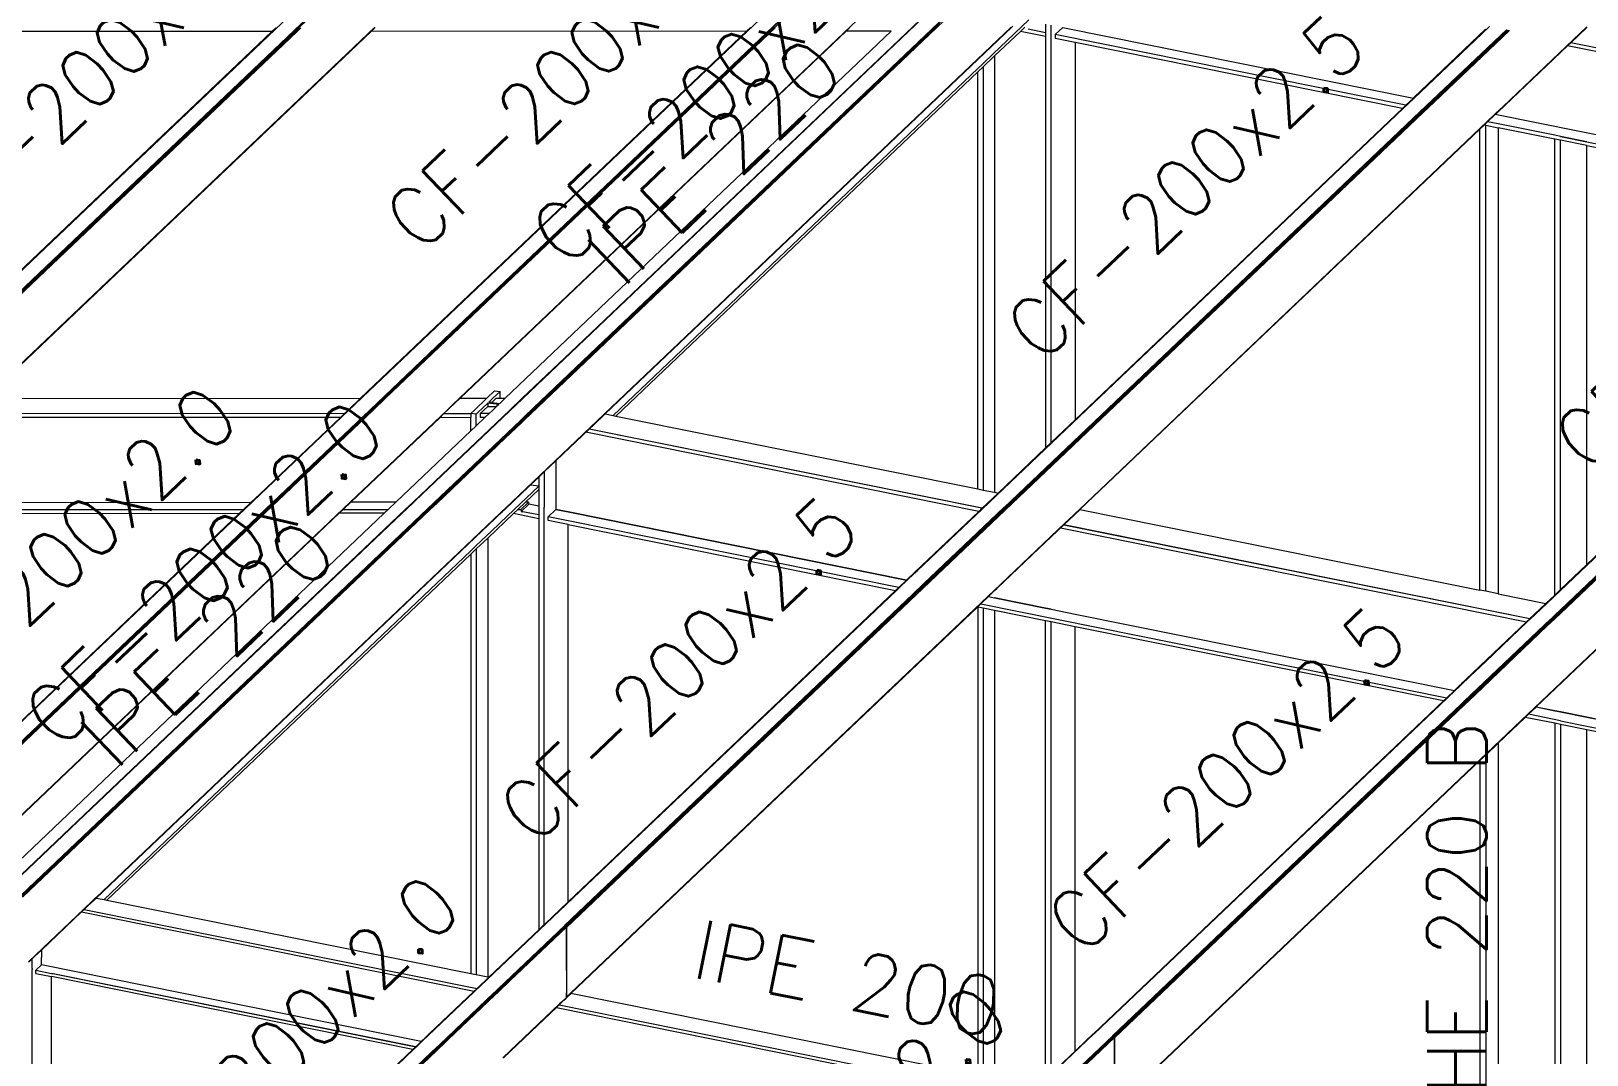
# Model space of a CAD drawing. Header units: millimetres. Extents: x 0 to 42, y 0 to 29.7.
# Drawn here: x 20.135 to 24.166, y 18.792 to 21.444 of the extents above; entities that cross this region are included whole.
import ezdxf
from ezdxf.enums import TextEntityAlignment as Align

# ---------------------------------------------------------------- set-up
doc = ezdxf.new("R2010")
doc.units = ezdxf.units.MM
doc.layers.add('BARRAS_DE_ACERO', color=7, linetype='Continuous', lineweight=9)
doc.layers.add('REFERENCIA_DE_LAS_BARRAS', color=2, linetype='Continuous', lineweight=9)
doc.styles.add('CYPETXT', font='romans__.ttf', dxfattribs={"height": 0.2})

msp = doc.modelspace()

# ---------------------------------------------------------------- linework, layer by layer
at = {"layer": 'BARRAS_DE_ACERO'}
for p, q in [((19.94426, 20.66601), (21.25282, 21.91053)), ((21.09492, 21.71036), (19.99181, 20.66124)), ((21.60087, 20.62393), (22.71526, 21.68377)), ((22.46145, 21.49339), (21.40862, 20.49209)), ((20.7589, 21.44293), (19.59677, 21.44222)), ((20.7589, 21.44293), (19.75887, 20.49184)), ((19.78397, 20.4613), (20.84775, 21.47301)), ((20.83179, 21.45256), (19.78427, 20.45631)), ((19.93923, 20.66278), (20.76979, 21.4527)), ((21.02594, 21.45285), (19.98372, 20.46165)), ((20.82401, 21.44296), (19.99419, 20.65376)), ((21.02442, 21.45285), (20.01411, 20.49199)), ((21.9907, 21.44367), (20.72942, 20.24411)), ((20.76916, 21.45268), (20.7589, 21.44293)), ((20.83426, 21.45271), (20.82401, 21.44296)), ((21.99952, 21.45344), (20.9427, 20.44835)), ((20.98866, 20.49258), (21.98869, 21.44367)), ((22.07552, 21.47128), (21.01434, 20.46204)), ((21.01614, 21.44308), (21.0264, 21.45284)), ((22.06061, 21.4547), (21.01686, 20.46204)), ((22.06278, 21.45242), (21.05358, 20.49261)), ((21.20432, 20.45305), (22.25636, 21.45359)), ((21.22238, 20.66194), (22.07451, 21.47235)), ((22.08163, 21.47234), (21.22476, 20.65741)), ((22.24653, 21.44383), (21.24647, 20.49272)), ((21.45746, 20.48548), (22.49537, 21.4726)), ((21.54846, 20.62646), (22.4381, 21.47257)), ((22.48827, 21.46345), (21.60218, 20.62074)), ((22.67372, 21.45384), (21.60246, 20.435)), ((21.60377, 20.61989), (22.48943, 21.46222)), ((22.49917, 21.46948), (21.60476, 20.61886)), ((21.62203, 20.45233), (22.67816, 21.45676)), ((21.6224, 20.45226), (22.67549, 21.45383)), ((21.99895, 21.45343), (21.98869, 21.44367)), ((22.02285, 21.47425), (21.9907, 21.44367)), ((22.62698, 21.38431), (22.71995, 21.47273)), ((22.69793, 21.44304), (22.63123, 21.3796)), ((22.69793, 21.44304), (22.70931, 21.45386)), ((22.76339, 21.42986), (22.69793, 21.44304)), ((22.76339, 21.4396), (22.71794, 21.44875)), ((22.76339, 21.46204), (22.76339, 21.4396)), ((22.77766, 20.37807), (22.77766, 21.45959)), ((22.80754, 21.45357), (22.7877, 21.43471)), ((23.95698, 21.44753), (23.73305, 21.23456)), ((23.76332, 21.26106), (23.95896, 21.44713)), ((23.96127, 21.44666), (23.76767, 21.26253)), ((23.96542, 21.44582), (23.76979, 21.25976)), ((23.83949, 21.3858), (23.91303, 21.45574)), ((23.88575, 21.43134), (23.90379, 21.4485)), ((23.96354, 21.4462), (23.88817, 21.37453)), ((23.94847, 21.24898), (24.16539, 21.45529)), ((24.08346, 21.37592), (24.16521, 21.45367)), ((24.16562, 21.45359), (24.12386, 21.4139)), ((22.76339, 21.4396), (22.76339, 21.42986)), ((22.7877, 21.43471), (22.7877, 21.42497)), ((23.69626, 21.25171), (22.7877, 21.43471)), ((22.83946, 21.41454), (22.7877, 21.42497)), ((23.84189, 21.38963), (23.88575, 21.43134)), ((24.11543, 21.40588), (24.12386, 21.4139)), ((25.32264, 21.16273), (24.11543, 21.40588)), ((22.62698, 21.38431), (22.60171, 21.36029)), ((22.60171, 21.35152), (22.63123, 21.3796)), ((22.63123, 21.3796), (22.63123, 20.24907)), ((23.84189, 21.38963), (23.71674, 21.27061)), ((23.83949, 21.3858), (23.71716, 21.26945)), ((23.88817, 21.37453), (23.7679, 21.26014)), ((23.94972, 21.24873), (24.08219, 21.37472)), ((24.08219, 21.37472), (24.08346, 21.37592)), ((21.64267, 20.44818), (22.58745, 21.34672)), ((21.65028, 20.44665), (22.58745, 21.33796)), ((22.58745, 21.33796), (22.60171, 21.35152)), ((22.77933, 20.37752), (23.68966, 21.2433)), ((23.68831, 21.24357), (22.83946, 20.43626)), ((23.69626, 21.25171), (23.6878, 21.24367)), ((23.68831, 21.24357), (23.71638, 21.27027)), ((23.68966, 21.2433), (23.71716, 21.26945)), ((23.7161, 21.27057), (23.69626, 21.25171)), ((23.71611, 21.27058), (23.7161, 21.27057)), ((23.71659, 21.27048), (23.71638, 21.27027)), ((23.71659, 21.27048), (23.71674, 21.27061)), ((23.76332, 21.26106), (23.73503, 21.23416)), ((23.76563, 21.2606), (23.73733, 21.2337)), ((23.73961, 21.23324), (23.7679, 21.26014)), ((23.74151, 21.23286), (23.76979, 21.25976)), ((23.76767, 21.26253), (23.76563, 21.2606)), ((23.94847, 21.24898), (23.92863, 21.23011)), ((23.93903, 21.23856), (23.94972, 21.24873)), ((22.65588, 20.21011), (23.73305, 21.23456)), ((22.68737, 20.23777), (23.73503, 21.23416)), ((22.8339, 20.37449), (23.73733, 21.2337)), ((23.74151, 21.23286), (22.83529, 20.37098)), ((23.90801, 21.20906), (22.8519, 20.20463)), ((23.90676, 21.20932), (23.88817, 21.19164)), ((23.89996, 21.20095), (23.88817, 21.18973)), ((23.89996, 21.20095), (23.90841, 21.20898)), ((23.90339, 21.20026), (23.89996, 21.20095)), ((23.90339, 21.20026), (23.93591, 21.19371)), ((23.90339, 19.99284), (23.90339, 21.20026)), ((23.90676, 21.20932), (23.92659, 21.22817)), ((23.90801, 21.20906), (23.92784, 21.22792)), ((23.90841, 21.20898), (23.90842, 21.20899)), ((23.93591, 21.20344), (23.90841, 21.20898)), ((23.92823, 21.22784), (23.90842, 21.20899)), ((23.92863, 21.23011), (23.92659, 21.22817)), ((23.92785, 21.22793), (23.92784, 21.22792)), ((23.92785, 21.22793), (23.92988, 21.22986)), ((23.92824, 21.22785), (23.92823, 21.22784)), ((25.13546, 20.9847), (23.92824, 21.22785)), ((23.93417, 21.23394), (23.92988, 21.22986)), ((23.93417, 21.23394), (23.93591, 21.2356)), ((23.93417, 21.23394), (23.93591, 21.23559)), ((24.08219, 21.17397), (23.93591, 21.20344)), ((23.93903, 21.23856), (23.93593, 21.23561)), ((23.88817, 21.19164), (22.85065, 20.20488)), ((22.85229, 20.20455), (23.88817, 21.18973)), ((23.93591, 21.19371), (23.93591, 19.98629)), ((24.08219, 21.16425), (23.93591, 21.19371)), ((24.08219, 21.17399), (24.08219, 21.17397)), ((24.0974, 21.17091), (24.08219, 21.17397)), ((24.08219, 19.98297), (24.08219, 21.16425)), ((24.0974, 21.17091), (24.16539, 21.15722)), ((24.16539, 21.15724), (25.11563, 20.96584)), ((24.16539, 21.15722), (24.16539, 21.15724)), ((24.16539, 21.15722), (25.11562, 20.96583)), ((24.16539, 21.1475), (25.10718, 20.9578)), ((24.05997, 19.96131), (25.11386, 20.96358)), ((25.10904, 20.95742), (24.06137, 19.96103)), ((25.14245, 20.9392), (24.06308, 19.91266)), ((24.06498, 19.91219), (25.16284, 20.95632)), ((25.16515, 20.95584), (24.10904, 19.95142)), ((25.16875, 20.95446), (24.1132, 19.95058)), ((25.10718, 20.9578), (24.16539, 20.0621)), ((24.16539, 20.00241), (25.16645, 20.95448)), ((21.22238, 20.66194), (21.01219, 20.46204)), ((21.01933, 20.46204), (21.22476, 20.65741)), ((21.37581, 20.46226), (21.54846, 20.62646)), ((21.4131, 20.43659), (21.60476, 20.61886)), ((21.60377, 20.61989), (21.41986, 20.44499)), ((21.42918, 20.45622), (21.60218, 20.62074)), ((20.01611, 20.49199), (20.98866, 20.49258)), ((20.95651, 20.46201), (20.98866, 20.49258)), ((21.05358, 20.49261), (21.02144, 20.46204)), ((21.14813, 20.24435), (21.40862, 20.49209)), ((21.31578, 20.49276), (21.28365, 20.4622)), ((21.3179, 20.47979), (21.30455, 20.46709)), ((21.33593, 20.51193), (21.31578, 20.49276)), ((21.3179, 20.47979), (21.3179, 20.47162)), ((21.34643, 20.47693), (21.3179, 20.47979)), ((21.32068, 20.48243), (21.33155, 20.49277)), ((21.32845, 20.48165), (21.32068, 20.48243)), ((21.32845, 20.48165), (21.34014, 20.49277)), ((21.33593, 20.51193), (21.3502, 20.5105)), ((21.34643, 20.47693), (21.34087, 20.47164)), ((21.3502, 20.49278), (21.36312, 20.49279)), ((21.40766, 20.49311), (21.37522, 20.46226)), ((21.45746, 20.48548), (21.44343, 20.47214)), ((20.93667, 20.44314), (19.96413, 20.44255)), ((20.93667, 20.44314), (20.7274, 20.24411)), ((20.9427, 20.44835), (20.72795, 20.24411)), ((20.76536, 20.22525), (21.01434, 20.46204)), ((21.01686, 20.46204), (20.76586, 20.22333)), ((20.79022, 20.24414), (21.01933, 20.46204)), ((20.79232, 20.24414), (21.02144, 20.46204)), ((20.93667, 20.44314), (20.94694, 20.45291)), ((20.94694, 20.45291), (20.95651, 20.46201)), ((21.21255, 20.46216), (20.96156, 20.22345)), ((21.1945, 20.44329), (20.96335, 20.22345)), ((21.20432, 20.45305), (20.9698, 20.23)), ((21.141, 20.23895), (21.35597, 20.44339)), ((21.40277, 20.43552), (21.16119, 20.20577)), ((21.1945, 20.44329), (21.27413, 20.44334)), ((21.37522, 20.46226), (21.23531, 20.3292)), ((21.27209, 20.45309), (21.27413, 20.45309)), ((21.27413, 20.45315), (21.28365, 20.4622)), ((21.27413, 20.45309), (21.27413, 20.44334)), ((21.28839, 20.45172), (21.28773, 20.45178)), ((21.28839, 20.45172), (21.29322, 20.45631)), ((21.28839, 20.43885), (21.28839, 20.45172)), ((21.31115, 20.44336), (21.28839, 20.42172)), ((21.28839, 20.42172), (21.28839, 20.43885)), ((21.29322, 20.45631), (21.30455, 20.46709)), ((21.30801, 20.46222), (21.29843, 20.45311)), ((21.29843, 20.45311), (21.29844, 20.44335)), ((21.29844, 20.44335), (21.31115, 20.44336)), ((21.3179, 20.47162), (21.30801, 20.46222)), ((21.3179, 20.47162), (21.34087, 20.47164)), ((21.33098, 20.46223), (21.3214, 20.45312)), ((21.34087, 20.47164), (21.33098, 20.46223)), ((21.37581, 20.46226), (21.35597, 20.44339)), ((21.60246, 20.435), (21.38026, 20.22368)), ((21.41396, 20.44617), (21.40277, 20.43552)), ((21.41574, 20.44581), (21.40343, 20.43411)), ((21.4178, 20.4454), (21.40415, 20.43242)), ((21.41986, 20.44499), (21.40543, 20.43126)), ((21.4131, 20.43659), (21.40561, 20.42946)), ((21.41574, 20.44581), (21.43871, 20.46765)), ((21.42918, 20.45622), (21.4178, 20.4454)), ((21.43979, 20.46868), (21.43871, 20.46765)), ((21.44343, 20.47214), (21.43979, 20.46868)), ((21.59206, 20.42341), (21.6224, 20.45226)), ((21.62203, 20.45233), (21.60283, 20.43407)), ((21.6224, 20.45226), (21.64267, 20.44818)), ((22.77745, 20.37728), (22.83946, 20.43626)), ((22.83946, 20.43685), (22.77766, 20.37807)), ((21.16472, 20.20469), (21.40318, 20.4315)), ((21.18408, 20.22549), (21.40296, 20.43366)), ((21.28839, 20.42172), (21.27413, 20.40816)), ((21.36323, 20.38915), (21.40561, 20.42946)), ((21.57986, 20.41223), (21.3816, 20.22368)), ((21.40415, 20.43242), (21.40318, 20.4315)), ((21.40497, 20.43082), (21.40543, 20.43126)), ((21.49422, 20.33037), (21.57221, 20.40454)), ((21.57221, 20.40454), (21.58069, 20.4126)), ((22.58996, 20.19955), (21.57221, 20.40454)), ((21.57986, 20.41223), (21.58033, 20.41268)), ((21.58033, 20.41268), (21.58116, 20.41347)), ((21.5807, 20.41261), (21.58069, 20.4126)), ((21.58072, 20.4126), (21.58069, 20.4126)), ((21.5807, 20.41261), (21.59206, 20.42341)), ((21.58072, 20.41261), (21.5807, 20.41261)), ((21.58072, 20.41261), (21.58078, 20.41261)), ((21.58075, 20.4126), (21.58072, 20.4126)), ((21.58078, 20.4126), (21.58075, 20.4126)), ((21.58084, 20.4126), (21.58081, 20.4126)), ((21.58084, 20.41261), (21.5809, 20.41261)), ((21.58087, 20.4126), (21.58084, 20.4126)), ((21.5809, 20.4126), (21.58087, 20.4126)), ((21.58093, 20.4126), (21.5809, 20.4126)), ((21.58096, 20.41261), (21.58103, 20.41261)), ((21.58099, 20.4126), (21.58096, 20.4126)), ((21.58103, 20.41259), (21.58099, 20.4126)), ((22.59849, 20.20767), (21.58103, 20.41261)), ((22.59843, 20.20761), (21.58103, 20.41259)), ((21.58116, 20.41347), (21.60283, 20.43407)), ((21.36323, 20.38915), (21.18674, 20.2213)), ((21.34314, 20.37203), (21.26958, 20.30207)), ((22.59971, 20.2067), (22.77933, 20.37752)), ((22.64014, 20.24728), (22.76339, 20.3645)), ((22.64064, 20.24718), (22.77745, 20.37728)), ((22.83291, 20.37092), (22.67138, 20.21731)), ((22.8339, 20.37449), (22.68966, 20.23731)), ((22.69384, 20.23646), (22.83291, 20.36872)), ((22.83492, 20.37284), (22.83291, 20.37092)), ((22.83529, 20.37098), (22.83291, 20.36872)), ((21.12452, 20.22383), (21.23531, 20.3292)), ((21.49422, 20.33037), (21.49422, 20.20689)), ((21.26958, 20.30207), (21.20892, 20.24438)), ((20.70808, 20.22521), (20.71612, 20.23286)), ((20.70955, 20.22521), (20.72942, 20.24411)), ((20.72795, 20.24411), (20.71612, 20.23286)), ((20.79232, 20.24414), (20.74224, 20.19651)), ((20.79022, 20.24414), (20.76944, 20.22438)), ((21.141, 20.23895), (21.12556, 20.22427)), ((21.3866, 20.22801), (21.4225, 20.26215)), ((21.38678, 20.20481), (21.45007, 20.26501)), ((21.45007, 20.25625), (21.41546, 20.22334)), ((21.42883, 20.26817), (21.4225, 20.26215)), ((21.45007, 20.26501), (21.45007, 20.26604)), ((22.69384, 20.23646), (22.42819, 19.9838)), ((22.58745, 20.25789), (22.60171, 20.25502)), ((22.64014, 20.24728), (22.59849, 20.20767)), ((22.59893, 20.20751), (22.64064, 20.24718)), ((22.63123, 20.24907), (22.64014, 20.24728)), ((22.65702, 20.20891), (22.68736, 20.23777)), ((22.68966, 20.23731), (22.67934, 20.2275)), ((22.68736, 20.23777), (22.68737, 20.23777)), ((20.74466, 20.20318), (19.52202, 19.04037)), ((19.64634, 19.21404), (20.70754, 20.2233)), ((19.70215, 19.21407), (20.74347, 20.20443)), ((20.68564, 20.2044), (19.73457, 20.20382)), ((20.67538, 20.19464), (19.85753, 19.41681)), ((19.85891, 19.4176), (20.68621, 20.20441)), ((19.90906, 19.41289), (20.74138, 20.20448)), ((20.74224, 20.19651), (19.91143, 19.40636)), ((20.96152, 20.22342), (19.9275, 19.24)), ((19.92885, 19.24), (20.93278, 20.19479)), ((19.92929, 19.24), (20.93322, 20.19479)), ((20.11292, 19.20002), (21.16927, 20.20469)), ((20.23602, 19.37881), (21.10436, 20.20466)), ((21.09613, 20.19489), (20.23905, 19.37976)), ((21.16119, 20.20577), (20.28755, 19.37489)), ((20.29058, 19.37333), (21.15445, 20.19492)), ((21.35015, 20.19505), (20.30245, 19.19862)), ((21.35295, 20.19642), (20.3029, 19.19775)), ((21.35658, 20.19946), (20.30367, 19.19808)), ((21.15445, 20.19492), (20.48352, 19.55684)), ((20.68564, 20.2044), (20.67538, 20.19464)), ((20.70548, 20.22327), (20.68565, 20.20441)), ((20.70604, 20.22327), (20.68621, 20.20441)), ((20.70604, 20.22327), (20.70808, 20.22521)), ((20.70955, 20.22521), (20.70754, 20.2233)), ((20.74126, 20.19757), (20.76944, 20.22438)), ((20.74138, 20.20448), (20.76117, 20.2233)), ((20.74347, 20.20443), (20.74348, 20.20443)), ((20.74348, 20.20444), (20.76536, 20.22525)), ((20.74467, 20.20318), (20.74466, 20.20318)), ((20.74467, 20.20318), (20.76586, 20.22333)), ((20.93278, 20.19479), (20.96291, 20.22345)), ((20.93322, 20.19479), (20.94349, 20.20456)), ((20.94349, 20.20456), (20.96332, 20.22342)), ((20.94349, 20.20456), (21.06013, 20.20463)), ((20.96152, 20.22342), (20.96156, 20.22345)), ((20.96314, 20.22367), (20.96291, 20.22345)), ((20.9698, 20.23), (20.96314, 20.22367)), ((21.07996, 20.22349), (20.96332, 20.22342)), ((20.96332, 20.22342), (20.96335, 20.22345)), ((21.06013, 20.20463), (21.04986, 20.19486)), ((21.06013, 20.20463), (21.07996, 20.22349)), ((21.07996, 20.22349), (21.08, 20.22352)), ((21.10639, 20.20465), (21.09613, 20.19489)), ((21.12452, 20.22383), (21.10436, 20.20466)), ((21.11067, 20.21011), (21.10494, 20.20466)), ((21.10639, 20.20465), (21.12623, 20.22352)), ((21.12479, 20.22354), (21.11067, 20.21011)), ((21.12479, 20.22354), (21.12556, 20.22427)), ((21.1554, 20.1982), (21.13493, 20.17873)), ((21.16472, 20.20469), (21.15445, 20.19492)), ((21.16214, 20.20461), (21.1554, 20.1982)), ((21.16214, 20.20461), (21.16221, 20.20468)), ((21.16221, 20.20468), (21.16222, 20.20469)), ((21.18408, 20.22549), (21.16222, 20.20469)), ((21.18674, 20.2213), (21.16927, 20.20469)), ((21.3179, 20.13056), (21.3846, 20.19399)), ((21.35015, 20.19505), (21.35616, 20.20076)), ((21.3502, 20.17002), (21.38548, 20.20358)), ((21.35295, 20.19642), (21.35637, 20.19967)), ((21.35616, 20.20076), (21.36368, 20.20791)), ((21.35637, 20.19967), (21.3568, 20.20008)), ((21.35874, 20.20193), (21.3568, 20.20008)), ((21.36194, 20.20497), (21.35874, 20.20193)), ((21.36368, 20.20791), (21.36585, 20.20997)), ((21.36585, 20.20997), (21.38026, 20.22368)), ((21.38503, 20.22652), (21.38407, 20.22561)), ((21.38573, 20.19507), (21.3846, 20.19399)), ((21.45007, 20.1808), (21.3846, 20.19399)), ((21.38503, 20.22652), (21.3866, 20.22801)), ((21.38548, 20.20358), (21.38678, 20.20481)), ((21.39599, 20.20482), (21.38573, 20.19507)), ((21.39599, 20.20482), (21.41546, 20.22334)), ((21.39599, 20.20482), (21.40411, 20.20483)), ((21.40411, 20.20483), (21.40462, 20.19972)), ((21.42408, 20.21822), (21.40462, 20.19972)), ((21.45007, 20.19056), (21.40902, 20.19883)), ((21.42358, 20.22335), (21.42408, 20.21822)), ((21.45007, 20.21299), (21.42408, 20.21822)), ((21.45007, 20.21343), (21.45007, 20.21341)), ((21.45007, 20.21341), (21.45007, 20.21299)), ((21.45007, 20.21299), (21.45007, 20.19057)), ((21.46434, 20.21056), (21.46434, 20.21054)), ((21.46434, 20.18769), (21.46434, 20.21054)), ((21.49422, 20.20689), (21.49422, 20.20454)), ((21.49422, 20.20454), (21.52614, 20.19811)), ((21.52614, 20.19811), (21.52614, 20.19809)), ((22.40279, 20.02154), (21.52614, 20.19811)), ((21.52614, 20.19809), (22.40277, 20.02152)), ((22.42465, 20.04233), (22.58996, 20.19955)), ((22.42515, 20.04223), (22.59893, 20.20751)), ((22.59971, 20.2067), (22.43052, 20.04579)), ((22.65527, 20.20953), (22.44803, 20.01243)), ((22.4523, 20.01158), (22.65834, 20.20753)), ((22.66158, 20.20799), (22.45362, 20.0102)), ((22.64571, 20.19816), (22.57771, 20.13349)), ((22.59843, 20.20761), (22.58996, 20.19955)), ((22.59843, 20.20761), (22.59849, 20.20767)), ((22.64571, 20.19816), (22.6519, 20.20405)), ((22.65701, 20.20891), (22.6519, 20.20405)), ((22.65588, 20.21011), (22.65527, 20.20953)), ((22.65701, 20.20891), (22.65702, 20.20891)), ((22.65834, 20.20753), (22.65931, 20.20845)), ((22.65931, 20.20845), (22.66027, 20.20936)), ((22.66027, 20.20936), (22.67934, 20.2275)), ((22.66158, 20.20799), (22.67138, 20.21731)), ((22.85162, 20.20391), (22.81064, 20.16494)), ((22.83271, 20.18638), (22.85138, 20.20413)), ((22.83946, 20.19424), (22.83529, 20.19028)), ((22.85065, 20.20488), (22.85064, 20.20488)), ((22.8514, 20.20414), (22.8519, 20.20463)), ((22.85162, 20.20391), (22.85163, 20.20392)), ((22.85229, 20.20455), (22.85163, 20.20392)), ((21.13493, 20.17873), (20.94397, 19.99713)), ((21.34595, 20.16598), (21.31365, 20.13527)), ((21.34595, 20.16598), (21.3502, 20.17002)), ((21.45007, 20.19056), (21.45007, 20.1808)), ((21.45007, 20.1808), (21.45007, 19.11577)), ((21.46434, 19.12934), (21.46434, 20.18769)), ((21.47438, 20.17591), (21.47438, 20.18567)), ((21.52614, 20.16548), (21.47438, 20.17591)), ((21.52614, 20.17524), (21.4744, 20.18567)), ((22.38294, 20.00266), (21.52614, 20.17524)), ((21.52614, 20.16548), (22.37447, 19.99461)), ((21.52614, 19.1878), (21.52614, 20.16548)), ((22.6368, 19.9996), (22.8021, 20.15682)), ((22.8131, 20.16918), (22.6642, 20.02757)), ((22.81057, 20.16487), (22.8021, 20.15682)), ((22.8021, 20.15682), (24.00932, 19.91367)), ((22.81057, 20.16487), (22.81064, 20.16494)), ((24.01777, 19.9217), (22.81057, 20.16487)), ((22.81064, 20.16494), (24.01785, 19.92177)), ((21.31365, 20.13527), (21.28839, 20.11124)), ((21.28839, 20.10249), (21.3179, 20.13056)), ((21.3179, 20.13056), (21.3179, 18.99378)), ((22.57771, 20.13349), (22.45, 20.01204)), ((20.32394, 19.194), (21.27413, 20.09768)), ((20.33154, 19.19247), (21.27413, 20.08893)), ((21.28634, 20.10929), (21.27413, 20.09768)), ((21.28839, 20.11124), (21.28634, 20.10929)), ((22.42182, 20.03752), (22.40463, 20.02117)), ((22.41563, 20.03321), (22.40596, 20.02398)), ((22.41151, 20.02984), (22.41944, 20.03737)), ((22.41563, 20.03321), (22.41909, 20.03648)), ((22.42042, 20.03775), (22.41909, 20.03648)), ((22.42333, 20.04108), (22.41944, 20.03737)), ((22.42042, 20.03775), (22.42361, 20.04078)), ((22.42438, 20.03995), (22.42182, 20.03752)), ((22.42465, 20.04233), (22.42333, 20.04108)), ((22.42361, 20.04078), (22.42362, 20.04078)), ((22.42362, 20.04078), (22.42515, 20.04223)), ((22.42438, 20.03995), (22.42649, 20.04196)), ((22.42649, 20.04196), (22.43052, 20.04579)), ((24.0974, 19.99744), (24.16539, 20.0621)), ((20.94396, 19.99713), (20.72571, 19.78955)), ((20.94397, 19.99713), (20.94396, 19.99713)), ((21.46966, 19.13195), (22.37632, 19.99424)), ((21.5207, 19.12556), (22.45228, 20.01156)), ((22.37447, 19.99461), (21.52614, 19.1878)), ((22.38294, 20.00266), (22.37447, 19.99461)), ((22.37498, 19.99451), (22.38344, 20.00256)), ((22.37632, 19.99424), (22.38478, 20.00229)), ((22.38294, 20.00266), (22.40277, 20.02152)), ((22.40327, 20.02142), (22.38344, 20.00256)), ((22.38478, 20.00229), (22.40461, 20.02115)), ((22.40532, 20.02338), (22.40327, 20.02142)), ((22.40463, 20.02117), (22.40461, 20.02115)), ((22.40483, 20.02348), (22.41151, 20.02984)), ((22.40596, 20.02398), (22.40532, 20.02338)), ((22.41971, 19.9855), (22.44803, 20.01243)), ((22.45, 20.01204), (22.42169, 19.98511)), ((22.42627, 19.98419), (22.45362, 20.0102)), ((22.4523, 20.01158), (22.45228, 20.01156)), ((22.61326, 19.97912), (22.6642, 20.02757)), ((22.63123, 19.99431), (22.61697, 19.98075)), ((22.63123, 19.99431), (22.6368, 19.9996)), ((23.90339, 19.99284), (23.88817, 19.99591)), ((23.93591, 19.98629), (23.90339, 19.99284)), ((24.1113, 19.95096), (24.16539, 20.00241)), ((21.51721, 19.12717), (22.41971, 19.9855)), ((22.42169, 19.98511), (21.5191, 19.1267)), ((22.42819, 19.9838), (21.52197, 19.12194)), ((22.42627, 19.98419), (21.52614, 19.12812)), ((22.61326, 19.97912), (21.53242, 18.95118)), ((22.59469, 19.96002), (21.53314, 18.95043)), ((21.53355, 18.95035), (22.58663, 19.95189)), ((22.60171, 19.94885), (22.58745, 19.95172)), ((22.59509, 19.95994), (22.61491, 19.97879)), ((22.59509, 19.95994), (23.80231, 19.71678)), ((22.61491, 19.97879), (22.61494, 19.97882)), ((22.61491, 19.97879), (22.63123, 19.9755)), ((22.63123, 19.9755), (22.76339, 19.94888)), ((23.93591, 19.98629), (24.05951, 19.9614)), ((24.02936, 19.93273), (24.05951, 19.9614)), ((24.03021, 19.93301), (24.05997, 19.96131)), ((24.03304, 19.93408), (24.06137, 19.96103)), ((24.09877, 19.94165), (24.10904, 19.95142)), ((22.60171, 19.94885), (22.60171, 18.7352)), ((22.63123, 19.9429), (22.60171, 19.94885)), ((22.63123, 19.9429), (22.63123, 18.72925)), ((22.76339, 19.91628), (22.63123, 19.9429)), ((22.76339, 19.94892), (22.76339, 19.94888)), ((22.77766, 19.94605), (22.76339, 19.94892)), ((22.76339, 19.94888), (22.77766, 19.94601)), ((22.76339, 18.72903), (22.76339, 19.91628)), ((22.77766, 19.94605), (22.83946, 19.9336)), ((22.77766, 19.94601), (22.77766, 19.94605)), ((22.83946, 19.9336), (23.82217, 19.73566)), ((22.83946, 19.93356), (22.83946, 19.9336)), ((23.86098, 19.77207), (24.00978, 19.91358)), ((24.00932, 19.91367), (23.88817, 19.79845)), ((23.90364, 19.81101), (24.01119, 19.9133)), ((24.01777, 19.9217), (24.00932, 19.91367)), ((24.00978, 19.91358), (24.01823, 19.92161)), ((24.01963, 19.92133), (24.01119, 19.9133)), ((24.01777, 19.9217), (24.01785, 19.92177)), ((24.02916, 19.93254), (24.01785, 19.92177)), ((24.01823, 19.92161), (24.0183, 19.92168)), ((24.02682, 19.92979), (24.0183, 19.92168)), ((24.0197, 19.9214), (24.01963, 19.92133)), ((24.0197, 19.9214), (24.03084, 19.93199)), ((24.02936, 19.93273), (24.02916, 19.93254)), ((24.03021, 19.93301), (24.02963, 19.93245)), ((24.03304, 19.93408), (24.03084, 19.93199)), ((24.05457, 19.90456), (24.06301, 19.91259)), ((24.06498, 19.91219), (24.05654, 19.90416)), ((24.0673, 19.91172), (24.05886, 19.90369)), ((24.06301, 19.91259), (24.06308, 19.91266)), ((24.06302, 19.90285), (24.07147, 19.91088)), ((24.09877, 19.94165), (24.0673, 19.91172)), ((23.84754, 19.70766), (24.05457, 19.90456)), ((24.05654, 19.90416), (23.87141, 19.72809)), ((23.87168, 19.72568), (24.05886, 19.90369)), ((24.06302, 19.90285), (23.87585, 19.72484)), ((24.21982, 19.87127), (24.01279, 19.67438)), ((24.03428, 19.69293), (24.22147, 19.87094)), ((20.7257, 19.78955), (20.28919, 19.3744)), ((20.7257, 19.78955), (20.72571, 19.78955)), ((23.85118, 19.76312), (23.88817, 19.79845)), ((23.90364, 19.81101), (23.86232, 19.77171)), ((23.83983, 19.75032), (23.83258, 19.74342)), ((23.83686, 19.74913), (23.83525, 19.74758)), ((23.83617, 19.74898), (23.83561, 19.74844)), ((23.83624, 19.74902), (23.83617, 19.74898)), ((23.83624, 19.74902), (23.83631, 19.74908)), ((23.83631, 19.74908), (23.83644, 19.74917)), ((23.83644, 19.74917), (23.83715, 19.74984)), ((23.8371, 19.74936), (23.83686, 19.74913)), ((23.83787, 19.75009), (23.8371, 19.74936)), ((23.83716, 19.74985), (23.83715, 19.74984)), ((23.83716, 19.74985), (23.83755, 19.7501)), ((23.83755, 19.7501), (23.83887, 19.75136)), ((23.83902, 19.75118), (23.83787, 19.75009)), ((23.84194, 19.7543), (23.83887, 19.75136)), ((23.84447, 19.75637), (23.83902, 19.75118)), ((23.83983, 19.75032), (23.86232, 19.77171)), ((23.84417, 19.75643), (23.84194, 19.7543)), ((23.84417, 19.75643), (23.84502, 19.75724)), ((23.84447, 19.75637), (23.86098, 19.77207)), ((23.84502, 19.75724), (23.85118, 19.76312)), ((23.80268, 19.71656), (22.88731, 18.84599)), ((23.80346, 19.71573), (22.88902, 18.84606)), ((23.79389, 19.70878), (23.79384, 19.70873)), ((23.8028, 19.71668), (23.80268, 19.71656)), ((23.8028, 19.71668), (23.82263, 19.73553)), ((23.80346, 19.71573), (23.80417, 19.7164)), ((23.824, 19.73526), (23.80417, 19.7164)), ((23.82217, 19.73566), (23.82213, 19.73563)), ((23.8242, 19.73759), (23.82217, 19.73566)), ((23.82263, 19.73553), (23.82411, 19.73695)), ((23.824, 19.73526), (23.82607, 19.73722)), ((23.8242, 19.73759), (23.82479, 19.73816)), ((23.82529, 19.73863), (23.82479, 19.73816)), ((23.83152, 19.74456), (23.82529, 19.73863)), ((23.82555, 19.73834), (23.82557, 19.73834)), ((23.82571, 19.73848), (23.82557, 19.73834)), ((23.82571, 19.73848), (23.82846, 19.74109)), ((23.82636, 19.7375), (23.82607, 19.73722)), ((23.83258, 19.74342), (23.82636, 19.7375)), ((23.82846, 19.74109), (23.83177, 19.74427)), ((23.83152, 19.74456), (23.83381, 19.74674)), ((23.83178, 19.74428), (23.83177, 19.74427)), ((23.83178, 19.74428), (23.83358, 19.74599)), ((23.83359, 19.74599), (23.83358, 19.74599)), ((23.83359, 19.74599), (23.83413, 19.74651)), ((23.83381, 19.74674), (23.83446, 19.74736)), ((23.83472, 19.74707), (23.83413, 19.74651)), ((23.83446, 19.74736), (23.83505, 19.74792)), ((23.83472, 19.74707), (23.83473, 19.74708)), ((23.83474, 19.7471), (23.83475, 19.74709)), ((23.83474, 19.7471), (23.83475, 19.7471)), ((23.83475, 19.74709), (23.83474, 19.74709)), ((23.83475, 19.7471), (23.83476, 19.74711)), ((23.83477, 19.74712), (23.83476, 19.74711)), ((23.83477, 19.74712), (23.8348, 19.74715)), ((23.83484, 19.74719), (23.8348, 19.74715)), ((23.83484, 19.74719), (23.83485, 19.7472)), ((23.83498, 19.74732), (23.83485, 19.7472)), ((23.83525, 19.74758), (23.83498, 19.74732)), ((23.83561, 19.74844), (23.83505, 19.74792)), ((23.86935, 19.72613), (23.84559, 19.70353)), ((23.84753, 19.69791), (23.87583, 19.72482)), ((23.87166, 19.72566), (23.85195, 19.70691)), ((23.85313, 19.70543), (23.87296, 19.72429)), ((23.86935, 19.72613), (23.87141, 19.72809)), ((23.87168, 19.72568), (23.87166, 19.72566)), ((23.87296, 19.72429), (23.87394, 19.72522)), ((23.87583, 19.72482), (23.87585, 19.72484)), ((23.8399, 19.70039), (22.93657, 18.84129)), ((22.94006, 18.83967), (23.85182, 19.70679)), ((23.84562, 19.69829), (22.94103, 18.83797)), ((22.94133, 18.83606), (23.84753, 19.69791)), ((23.84754, 19.70766), (23.8399, 19.70039)), ((23.84104, 19.69921), (23.84559, 19.70353)), ((23.85313, 19.70543), (23.84562, 19.69829)), ((23.85183, 19.7068), (23.85182, 19.70679)), ((23.85195, 19.70691), (23.85183, 19.7068)), ((24.03425, 19.6929), (24.01444, 19.67406)), ((24.09742, 19.65735), (24.01444, 19.67406)), ((24.03425, 19.6929), (24.03428, 19.69293)), ((24.08219, 19.68324), (24.03425, 19.6929)), ((24.03428, 19.69293), (24.08219, 19.68328)), ((24.08219, 19.68324), (24.08219, 19.68328)), ((24.08219, 19.68328), (24.0974, 19.68022)), ((24.0974, 19.68018), (24.08219, 19.68324)), ((24.0974, 19.68022), (24.0974, 19.68018)), ((24.0974, 19.68022), (24.16539, 19.66653)), ((24.16539, 19.66649), (24.0974, 19.68018)), ((23.93591, 19.59937), (24.00597, 19.666)), ((24.08219, 19.65065), (24.08219, 18.43701)), ((24.0974, 19.64759), (24.0974, 18.43395)), ((24.16539, 19.6339), (24.0974, 19.64759)), ((24.09742, 19.65735), (24.16539, 19.64365)), ((24.16533, 19.64365), (25.22164, 19.43089)), ((24.16539, 19.64365), (24.16533, 19.64365)), ((24.16539, 19.66653), (24.16539, 19.66649)), ((24.16539, 19.66653), (25.24151, 19.44978)), ((25.24147, 19.44974), (24.16539, 19.66649)), ((24.16539, 18.42664), (24.16539, 19.6339)), ((23.93591, 19.59937), (23.90339, 19.56844)), ((20.29058, 19.37333), (20.48352, 19.55684)), ((23.90339, 19.55826), (23.90339, 18.47302)), ((20.0636, 19.21428), (20.23507, 19.37736)), ((20.23602, 19.37881), (20.09018, 19.24011)), ((20.09222, 19.24011), (20.23576, 19.37663)), ((20.28919, 19.3744), (20.10783, 19.20191)), ((20.1099, 19.20149), (20.29058, 19.37333)), ((20.23905, 19.37976), (20.23576, 19.37663)), ((20.28812, 19.185), (20.27882, 19.17616)), ((20.28952, 19.18503), (20.27995, 19.17593)), ((20.28812, 19.185), (20.30219, 19.19838)), ((20.3029, 19.19775), (20.28952, 19.18503)), ((20.29058, 19.18563), (20.29807, 19.19277)), ((20.29807, 19.19277), (20.30367, 19.19808)), ((20.3022, 19.19838), (20.30219, 19.19838)), ((20.30245, 19.19862), (20.3022, 19.19838)), ((20.30367, 19.19808), (20.32394, 19.194)), ((20.12877, 19.03345), (20.27129, 19.169)), ((20.27242, 19.16877), (20.14449, 19.04709)), ((20.16203, 19.06337), (20.26572, 19.16199)), ((20.27277, 19.16869), (20.26572, 19.16199)), ((20.26572, 19.16199), (21.28318, 18.95706)), ((20.27882, 19.17616), (20.27129, 19.169)), ((20.27278, 19.1687), (20.27277, 19.16869)), ((20.27277, 19.16869), (21.29023, 18.96376)), ((21.16398, 18.84175), (21.46916, 19.132)), ((21.32112, 18.99313), (21.45007, 19.11577)), ((21.46434, 19.12882), (21.32152, 18.99305)), ((21.51767, 19.12713), (21.34467, 18.9626)), ((21.5193, 19.12664), (21.35272, 18.96822)), ((21.51909, 19.12405), (21.3709, 18.9831)), ((21.52189, 19.12236), (21.37467, 18.98235)), ((21.46434, 19.12934), (21.45007, 19.11577)), ((21.46752, 19.13184), (21.46434, 19.12882)), ((21.46614, 19.13105), (21.46434, 19.12934)), ((21.46614, 19.13105), (21.46696, 19.13152)), ((21.46916, 19.132), (21.46966, 19.13195)), ((21.51767, 19.12713), (21.51721, 19.12717)), ((21.51767, 19.12713), (21.5191, 19.1267)), ((21.51909, 19.12405), (21.52019, 19.1251)), ((21.5193, 19.12664), (21.5191, 19.1267)), ((21.52066, 19.12559), (21.5193, 19.12664)), ((21.52055, 19.12545), (21.52019, 19.1251)), ((21.5207, 19.12556), (21.52069, 19.12557)), ((21.5207, 19.12556), (21.52162, 19.12409)), ((21.52162, 19.12409), (21.52144, 19.12392)), ((21.52167, 19.12387), (21.52162, 19.12409)), ((21.52167, 19.12387), (21.52614, 19.12813)), ((21.52614, 19.12812), (21.52167, 19.12387)), ((21.52195, 19.12242), (21.52167, 19.12387)), ((21.52189, 19.12236), (21.52195, 19.12242)), ((21.52195, 19.12242), (21.52195, 19.12205)), ((21.52195, 19.12205), (21.52195, 19.01109)), ((21.52195, 19.12205), (21.52197, 19.12194)), ((21.52197, 19.01053), (21.52197, 19.12194)), ((20.14449, 19.04709), (20.12817, 19.03157)), ((20.13817, 19.04068), (20.13026, 19.03315)), ((20.13817, 19.01524), (20.13817, 19.03156)), ((20.14484, 19.04702), (20.16203, 19.06337)), ((20.16203, 19.02474), (20.14745, 19.01088)), ((20.16203, 19.06337), (20.16203, 19.04356)), ((21.14599, 18.82657), (20.16203, 19.02474)), ((20.13817, 19.01524), (20.13817, 19.01275)), ((20.14745, 19.01088), (20.18762, 19.00279)), ((20.14745, 19.01087), (20.18762, 19.00278)), ((20.14745, 19.00275), (20.14745, 19.01087)), ((20.14745, 19.00275), (20.18762, 18.99466)), ((20.18762, 18.35783), (20.18762, 18.99466)), ((20.19106, 19.0021), (21.13141, 18.8127)), ((21.29023, 18.96376), (21.32112, 18.99313)), ((21.29063, 18.96368), (21.32152, 18.99305)), ((21.3179, 18.99378), (21.32112, 18.99313)), ((21.52195, 19.01109), (21.52195, 18.99763)), ((21.52195, 18.99763), (21.52195, 18.95268)), ((21.52197, 19.01053), (21.52197, 18.995)), ((21.16749, 18.84659), (21.28895, 18.96208)), ((21.19265, 18.81803), (21.33509, 18.9535)), ((21.34756, 18.9609), (21.1975, 18.8182)), ((21.34844, 18.95938), (21.21413, 18.83165)), ((21.21587, 18.8313), (21.33675, 18.94628)), ((21.28318, 18.95706), (21.29023, 18.96376)), ((21.28895, 18.96208), (21.29063, 18.96368)), ((21.3309, 18.94746), (21.34253, 18.95851)), ((21.34467, 18.9626), (21.33616, 18.95451)), ((21.33675, 18.94628), (21.34379, 18.95297)), ((21.34548, 18.96132), (21.34253, 18.95851)), ((21.34556, 18.95466), (21.34379, 18.95297)), ((21.34548, 18.96132), (21.34635, 18.96216)), ((21.34557, 18.95466), (21.34556, 18.95466)), ((21.34701, 18.95604), (21.34557, 18.95466)), ((21.34635, 18.96216), (21.35272, 18.96822)), ((21.37467, 18.98235), (21.34701, 18.95604)), ((21.35056, 18.96375), (21.34756, 18.9609)), ((21.3709, 18.9831), (21.35056, 18.96375)), ((21.52195, 18.94116), (21.52195, 18.95268)), ((21.52388, 18.94163), (21.53314, 18.95043)), ((21.52504, 18.94229), (21.53337, 18.95018)), ((21.53355, 18.95035), (21.53337, 18.95018)), ((22.58745, 18.73807), (21.53355, 18.95035)), ((21.50401, 18.92371), (21.35715, 18.78404)), ((21.50253, 18.921), (21.46434, 18.88468)), ((21.46434, 18.88427), (21.49585, 18.91424)), ((21.50288, 18.92093), (21.49585, 18.91424)), ((21.49585, 18.91424), (22.70256, 18.67118)), ((21.50253, 18.921), (21.50315, 18.92159)), ((21.50288, 18.92093), (21.51042, 18.9281)), ((21.50288, 18.92093), (22.7096, 18.67787)), ((21.51007, 18.92817), (21.50315, 18.92159)), ((21.50894, 18.9284), (21.50401, 18.92371)), ((21.521, 18.93987), (21.50894, 18.9284)), ((21.51785, 18.93557), (21.51007, 18.92817)), ((21.51042, 18.9281), (21.52069, 18.93786)), ((21.521, 18.93987), (21.52195, 18.94077)), ((21.5217, 18.93956), (21.52388, 18.94163)), ((21.52195, 18.94116), (21.52197, 18.94124)), ((21.52454, 18.94185), (21.52444, 18.94177)), ((21.52496, 18.94223), (21.52454, 18.94185)), ((21.52496, 18.94223), (21.52498, 18.94224)), ((21.52498, 18.94224), (21.52499, 18.94224)), ((21.52499, 18.94224), (21.52502, 18.94227)), ((21.52504, 18.94229), (21.52502, 18.94227)), ((21.35862, 18.78374), (21.46434, 18.88427)), ((21.45007, 18.8711), (21.3746, 18.79933)), ((21.13141, 18.8127), (21.14598, 18.82656)), ((21.13308, 18.81236), (21.14939, 18.82787)), ((21.14643, 18.82647), (21.14796, 18.82793)), ((21.14771, 18.8282), (21.14933, 18.82975)), ((21.15338, 18.8331), (21.14796, 18.82793)), ((21.14933, 18.82975), (21.14987, 18.83028)), ((21.14941, 18.82789), (21.14939, 18.82787)), ((21.14941, 18.82789), (21.16398, 18.84175)), ((21.14987, 18.83028), (21.15401, 18.83423)), ((21.15338, 18.8331), (21.1544, 18.83406)), ((21.15401, 18.83423), (21.15502, 18.8352)), ((21.1544, 18.83406), (21.15979, 18.83921)), ((21.15502, 18.8352), (21.16132, 18.84121)), ((21.16001, 18.83942), (21.16009, 18.8395)), ((21.16041, 18.8398), (21.1627, 18.84201)), ((21.16132, 18.84121), (21.16225, 18.8421)), ((21.16326, 18.84306), (21.16225, 18.8421)), ((21.16462, 18.84385), (21.1627, 18.84201)), ((21.16326, 18.84306), (21.16327, 18.84307)), ((21.16399, 18.84376), (21.16327, 18.84307)), ((21.16434, 18.84408), (21.16399, 18.84376)), ((21.20735, 18.8252), (21.19956, 18.81779)), ((21.20735, 18.8252), (21.21413, 18.83165)), ((22.70303, 18.67109), (22.88689, 18.84595)), ((22.88852, 18.84611), (22.74217, 18.7069)), ((22.94131, 18.83653), (22.79405, 18.69646)), ((22.8855, 18.84516), (22.88629, 18.84561)), ((22.88689, 18.84595), (22.88629, 18.84561)), ((22.88689, 18.84595), (22.88731, 18.84599)), ((22.88852, 18.84611), (22.88731, 18.84599)), ((22.88902, 18.84606), (22.88852, 18.84611)), ((22.93846, 18.84081), (22.93703, 18.84124)), ((22.94005, 18.83969), (22.93867, 18.84075)), ((22.94131, 18.83653), (22.94131, 18.83616)), ((22.94131, 18.83616), (22.94131, 18.65526)), ((22.94131, 18.83616), (22.94133, 18.83606)), ((22.94133, 18.66533), (22.94133, 18.83606)), ((20.57222, 18.28037), (21.1248, 18.8059)), ((20.57344, 18.28012), (21.12602, 18.80565)), ((21.19543, 18.81862), (20.61948, 18.27085)), ((20.76675, 18.41297), (21.17313, 18.79946)), ((21.19779, 18.81612), (20.77096, 18.41017)), ((21.13308, 18.81236), (21.12602, 18.80565)), ((21.19265, 18.81803), (21.17313, 18.79946)), ((21.19855, 18.81683), (21.19956, 18.81779)), ((21.19956, 18.81578), (21.19955, 18.81578)), ((22.83946, 18.80137), (22.77766, 18.7426))]:
    msp.add_line(p, q, dxfattribs=at)
for points in [[(19.78676, 20.4613), (20.83064, 21.45409), (20.84864, 21.47121)], [(21.98869, 21.44367), (21.01614, 21.44308), (20.01611, 20.49199)], [(22.27483, 21.47246), (21.24468, 20.49272), (21.22666, 20.47558), (21.21255, 20.46216)], [(21.36312, 20.49279), (22.36319, 21.4439), (22.24653, 21.44383), (22.25636, 21.45318)], [(22.43751, 21.47256), (21.54934, 20.62785), (21.40766, 20.49311)], [(22.80754, 21.45357), (23.71611, 21.27058), (23.71621, 21.27067)], [(23.71621, 21.27067), (23.71756, 21.27196), (23.90328, 21.4486)], [(22.76339, 21.42986), (22.76339, 20.3645), (22.77766, 20.37807)], [(24.11543, 21.40588), (23.93591, 21.23514), (23.93027, 21.22978), (23.92824, 21.22785)], [(25.32264, 21.16273), (25.33108, 21.17075), (24.12386, 21.4139)], [(23.94972, 21.24873), (24.08219, 21.37471), (24.08346, 21.37592)], [(21.64267, 20.44818), (21.65028, 20.44665), (22.58745, 20.25789), (22.58745, 21.33796)], [(22.60171, 21.36029), (22.59965, 21.35833), (22.58745, 21.34672)], [(22.60171, 21.35152), (22.60171, 20.25502), (22.63123, 20.24907)], [(24.0974, 21.17093), (24.08219, 21.17399), (23.93591, 21.20345), (23.93591, 21.20345), (23.90842, 21.20899)], [(23.93591, 21.23559), (23.93593, 21.23561), (23.93591, 21.2356)], [(22.85229, 20.20455), (23.88817, 19.99591), (23.88817, 21.18973)], [(24.0974, 19.99744), (24.0974, 21.16119), (24.08219, 21.16425)], [(24.16539, 21.15724), (24.0974, 21.17093), (24.0974, 21.17091)], [(24.16539, 20.0621), (24.16539, 21.1475), (24.0974, 21.16119)], [(21.60087, 20.62393), (21.45566, 20.48583), (21.41396, 20.44617)], [(21.24641, 20.49272), (21.2047, 20.45305), (21.27209, 20.45309)], [(21.24641, 20.49272), (21.24647, 20.49272), (21.31578, 20.49276)], [(21.32845, 20.48165), (21.34921, 20.47957), (21.36312, 20.49279)], [(21.34014, 20.49277), (21.3502, 20.49278), (21.3502, 20.5105), (21.33155, 20.49277)], [(20.94694, 20.45291), (19.97437, 20.45232), (19.97429, 20.45221)], [(21.01219, 20.46204), (20.7612, 20.22333), (20.76117, 20.2233)], [(21.08, 20.22352), (21.27413, 20.40816), (21.27413, 20.44334)], [(21.1945, 20.44329), (21.20456, 20.45286), (21.2047, 20.45305)], [(21.28773, 20.45178), (21.27413, 20.45315), (21.27413, 20.45309)], [(21.31115, 20.44336), (21.3214, 20.45312), (21.29843, 20.45311)], [(21.40343, 20.43411), (21.40297, 20.43367), (21.40296, 20.43366)], [(21.34314, 20.37203), (21.4034, 20.42933), (21.40497, 20.43082)], [(21.58084, 20.41261), (21.58078, 20.4126), (21.58081, 20.4126)], [(21.58093, 20.4126), (21.58096, 20.41261), (21.5809, 20.41261)], [(22.83493, 20.37284), (22.83493, 20.37284), (22.83606, 20.37392), (22.83946, 20.37714), (22.83946, 20.37715), (22.83606, 20.37392)], [(21.49422, 20.33037), (21.46434, 20.30195), (21.46434, 20.21056)], [(21.45007, 20.28837), (21.42883, 20.26817), (21.45007, 20.26604)], [(21.46434, 20.30195), (21.45007, 20.28837), (21.45007, 20.26604)], [(19.73292, 20.22267), (20.70548, 20.22327), (20.70551, 20.2233), (20.7274, 20.24411)], [(20.11195, 19.2011), (21.16589, 20.20346), (21.20892, 20.24438)], [(21.12623, 20.22352), (21.12625, 20.22354), (21.12827, 20.22546), (21.14813, 20.24435)], [(21.45007, 20.26501), (21.45007, 20.25625), (21.45007, 20.21343)], [(19.7131, 20.20382), (19.70283, 20.19405), (20.67538, 20.19464)], [(20.74126, 20.19757), (20.74125, 20.19757), (19.91143, 19.40836)], [(20.04781, 19.24186), (21.04986, 20.19486), (20.93322, 20.19479)], [(20.23507, 19.37736), (21.10493, 20.20465), (21.10494, 20.20466)], [(21.38407, 20.22561), (21.36219, 20.2048), (21.35658, 20.19946)], [(21.36194, 20.20497), (21.36299, 20.20597), (21.3816, 20.22368)], [(21.40411, 20.20483), (21.42358, 20.22335), (21.41546, 20.22334)], [(21.45007, 20.19057), (21.45007, 20.19057), (21.40902, 20.19883)], [(21.52614, 20.19809), (21.49421, 20.20452), (21.4744, 20.18567), (21.47438, 20.18567)], [(22.83946, 20.19425), (22.83529, 20.19028), (22.8131, 20.16918)], [(22.85138, 20.20413), (22.8514, 20.20414), (22.85139, 20.20414)], [(22.81025, 20.16502), (22.61451, 19.97887), (22.59469, 19.96002)], [(22.83271, 20.18638), (22.81121, 20.16593), (22.81025, 20.16502)], [(21.27413, 20.08893), (21.28839, 20.10249), (21.28839, 18.99972), (21.3179, 18.99378)], [(21.27413, 20.08893), (21.27413, 19.00259), (21.28839, 18.99972)], [(21.46916, 19.132), (21.46796, 19.13188), (22.37498, 19.99451)], [(22.40483, 20.02348), (22.40279, 20.02154), (22.40277, 20.02152)], [(24.0974, 19.99744), (24.08219, 19.98297), (24.05951, 19.9614)], [(22.42627, 19.98419), (21.52614, 19.12813), (21.52614, 19.12812)], [(22.59509, 19.95994), (22.58663, 19.95189), (22.58745, 19.95172), (22.58745, 18.73807)], [(22.61697, 19.98075), (22.61494, 19.97882), (22.63123, 19.97554)], [(22.76339, 19.94892), (22.63123, 19.97554), (22.63123, 19.9755)], [(24.06956, 19.91126), (24.09546, 19.9359), (24.1113, 19.95096)], [(24.1132, 19.95058), (24.08286, 19.92172), (24.07147, 19.91088)], [(22.77766, 18.7426), (22.77766, 19.91341), (22.76339, 19.91628)], [(22.77766, 19.94601), (22.83946, 19.93356), (23.82213, 19.73563), (23.80231, 19.71678), (23.79389, 19.70878)], [(22.8855, 18.84516), (22.83946, 18.80137), (22.83946, 19.90096), (22.77766, 19.91341)], [(24.06956, 19.91126), (24.06112, 19.90323), (23.87394, 19.72522)], [(24.02682, 19.92979), (24.02962, 19.93245), (24.02963, 19.93245)], [(22.88629, 18.84561), (23.79384, 19.70873), (22.83946, 19.90096)], [(24.22107, 19.87102), (24.03389, 19.69301), (22.94271, 18.65522)], [(23.82555, 19.73834), (23.82474, 19.73755), (23.82468, 19.7375), (23.82467, 19.73749), (23.82411, 19.73695)], [(23.83473, 19.74708), (23.83474, 19.74709), (23.83473, 19.74709), (23.83474, 19.74708)], [(23.84103, 19.69921), (23.84103, 19.69921), (22.93846, 18.84081)], [(22.95125, 18.6648), (22.95126, 18.6648), (24.01279, 19.67438)], [(24.0974, 19.64759), (24.08219, 19.65065), (24.00597, 19.666), (24.01444, 19.67406)], [(24.30565, 18.55973), (25.21319, 19.42286), (24.16539, 19.6339)], [(23.93591, 19.59937), (23.93591, 18.46647), (24.08219, 18.43701)], [(23.88817, 19.55396), (22.95291, 18.66447), (23.88817, 18.47609)], [(23.90339, 19.55826), (23.90339, 19.56844), (23.88817, 19.55396)], [(23.88817, 19.55396), (23.88817, 18.47609), (23.90339, 18.47302)], [(20.28755, 19.37489), (20.1105, 19.2065), (20.10757, 19.20371), (20.10681, 19.20299), (20.10605, 19.20227)], [(20.29058, 19.18563), (20.28031, 19.17586), (20.27278, 19.1687), (21.29023, 18.96376)], [(20.32394, 19.194), (20.33154, 19.19247), (21.27413, 19.00259)], [(21.52614, 19.1878), (21.46696, 19.13152), (21.46752, 19.13184), (21.46796, 19.13188)], [(20.27995, 19.17593), (20.27423, 19.17049), (20.27242, 19.16877)], [(21.52144, 19.12392), (21.36517, 18.9753), (21.34844, 18.95938)], [(21.52055, 19.12545), (21.52069, 19.12557), (21.52066, 19.12559)], [(20.13817, 19.03156), (20.13817, 19.04068), (20.14484, 19.04702)], [(20.16203, 19.02474), (20.16203, 19.02675), (20.16203, 19.04356)], [(20.12581, 18.37028), (20.13817, 18.36779), (20.13817, 19.01275)], [(21.12435, 18.80599), (21.13141, 18.8127), (20.18762, 19.00279), (20.18762, 19.00279), (20.19106, 19.0021)], [(20.71522, 18.41689), (21.12435, 18.80599), (20.18762, 18.99466)], [(21.52197, 18.995), (21.52197, 18.94124), (21.53242, 18.95118)], [(21.28318, 18.95706), (21.16816, 18.84774), (21.16692, 18.84656), (21.16434, 18.84408)], [(21.19543, 18.81862), (21.26051, 18.88052), (21.3309, 18.94746)], [(21.3351, 18.9535), (21.3351, 18.9535), (21.33616, 18.95451)], [(21.5213, 18.93871), (21.52162, 18.93916), (21.51785, 18.93557)], [(21.52444, 18.94177), (21.5213, 18.93871), (21.52069, 18.93786)], [(21.52162, 18.93916), (21.5217, 18.93956), (21.52195, 18.94077)], [(21.52195, 18.94116), (21.52195, 18.94114), (21.52195, 18.94077)], [(21.35828, 18.78381), (21.3746, 18.79933), (21.45007, 18.87111)], [(21.45007, 18.8711), (21.46434, 18.88468), (21.45007, 18.87111)], [(21.1248, 18.8059), (21.13186, 18.81261), (21.14643, 18.82647)], [(21.14771, 18.8282), (21.14599, 18.82657), (21.14598, 18.82656)], [(21.15979, 18.83921), (21.16, 18.8394), (21.15999, 18.83941)], [(21.15999, 18.83941), (21.16, 18.83941), (21.16001, 18.83942)], [(21.16009, 18.8395), (21.1601, 18.8395), (21.1602, 18.8396), (21.16041, 18.8398)], [(21.16462, 18.84385), (21.16595, 18.84513), (21.16749, 18.84659)], [(21.19954, 18.81577), (21.19956, 18.81578), (21.21587, 18.8313)], [(22.75028, 18.66157), (22.93867, 18.84075), (22.93846, 18.84081)], [(22.94098, 18.83821), (22.94006, 18.83967), (22.94005, 18.83969), (22.75233, 18.66116)], [(22.75553, 18.66862), (22.93703, 18.84124), (22.93657, 18.84129)], [(22.94131, 18.83653), (22.94103, 18.83797), (22.94098, 18.83821), (22.7923, 18.69681)], [(21.19576, 18.81654), (21.19575, 18.81653), (21.18111, 18.80261), (20.76958, 18.41122)], [(21.19954, 18.81577), (21.18495, 18.80191), (20.7717, 18.40889)], [(21.19576, 18.81654), (21.19734, 18.81804), (21.1975, 18.8182)], [(21.19855, 18.81683), (21.19779, 18.81612), (21.1978, 18.81612)]]:
    msp.add_lwpolyline(points, dxfattribs=at)
for points in [[(22.83946, 20.43685), (23.6878, 21.24367), (22.83946, 21.41454), (22.83946, 20.43685)], [(23.73961, 21.23324), (22.83946, 20.37714), (23.73961, 21.23324)], [(20.68565, 20.20441), (19.73511, 20.20383), (20.68564, 20.2044), (20.68565, 20.20441)], [(20.74348, 20.20443), (20.74349, 20.20443), (20.74348, 20.20444)], [(21.40462, 20.19972), (21.40462, 20.19971), (21.40902, 20.19883), (21.40462, 20.19972)], [(22.83946, 20.19424), (22.85064, 20.20488), (22.83946, 20.19425)]]:
    msp.add_lwpolyline(points, close=True, dxfattribs=at)

# ---------------------------------------------------------------- texts
at = {"layer": 'REFERENCIA_DE_LAS_BARRAS', "style": 'CYPETXT'}
for s, rotation, width, p, p2 in [('CF-200x2.5', 43.60023, 0.812714, (19.91385, 20.86476), (20.76602, 21.67627)), ('CF-200x2.0', 43.60023, 0.812714, (21.14397, 20.8655), (21.99613, 21.67701)), ('CF-200x2.0', 43.60023, 0.812714, (21.52246, 20.8275), (22.37463, 21.63901)), ('CF-200x2.5', 43.60023, 0.812714, (22.75258, 20.57973), (23.60474, 21.39125)), ('IPE 220', 43.60023, 0.844169, (21.66631, 20.77388), (22.24963, 21.32937)), ('CF-200x2.5', 43.60023, 0.812714, (24.17194, 20.29385), (25.02411, 21.10537)), ('CF-200x2.0', 43.60023, 0.812714, (19.83064, 19.61646), (20.68281, 20.42797)), ('CF-200x2.0', 43.60023, 0.812714, (20.20914, 19.57845), (21.06131, 20.38997)), ('CF-200x2.5', 43.60023, 0.812714, (21.43926, 19.33069), (22.29142, 20.1422)), ('IPE 220', 43.60023, 0.844169, (20.35299, 19.52483), (20.9363, 20.08033)), ('CF-200x2.5', 43.60023, 0.812714, (22.85862, 19.04481), (23.71078, 19.85632)), ('HE 220 B', 90, 0.776302, (23.90506, 18.68788), (23.90506, 19.65538)), ('CF-200x2.0', 43.60023, 0.812714, (20.40714, 18.34909), (21.2593, 19.1606)), ('IPE 200', 348.59954, 0.844169, (21.84045, 18.99419), (22.63006, 18.83497)), ('CF-200x2.0', 43.60023, 0.812714, (21.8265, 18.06321), (22.67867, 18.87472))]:
    msp.add_text(s, height=0.153333, rotation=rotation, dxfattribs=dict(at, width=width)).set_placement(p, p2, align=Align.FIT)

doc.saveas('drawing.dxf')
